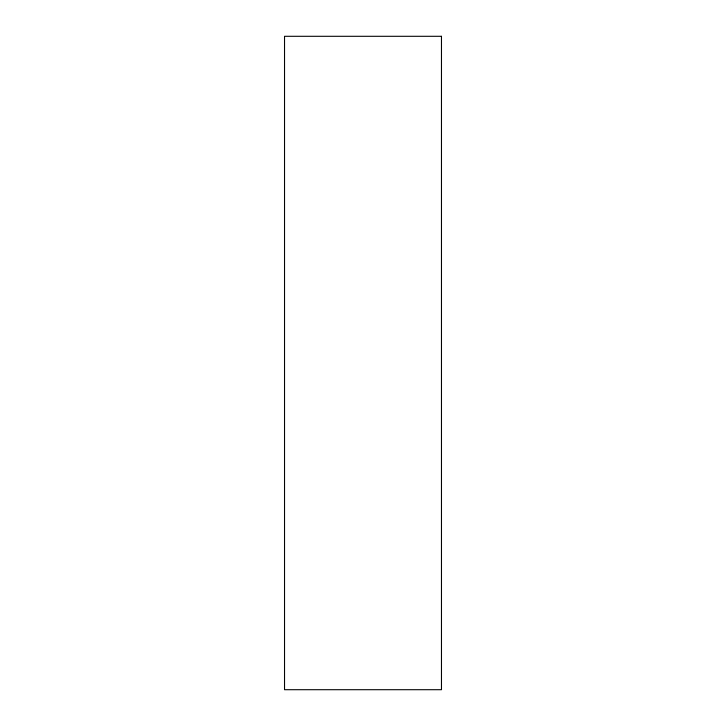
<?xml version="1.0" encoding="UTF-8"?>
<svg xmlns="http://www.w3.org/2000/svg" width="726" height="726" viewBox="0 0 726 726"><rect width="100%" height="100%" fill="white"/><g stroke="black" fill="none" stroke-linecap="round" stroke-linejoin="round"><path stroke-width="1.09" d="M441.472 36.3L284.528 36.3L284.528 689.7L441.472 689.7L441.472 36.3"/></g></svg>
